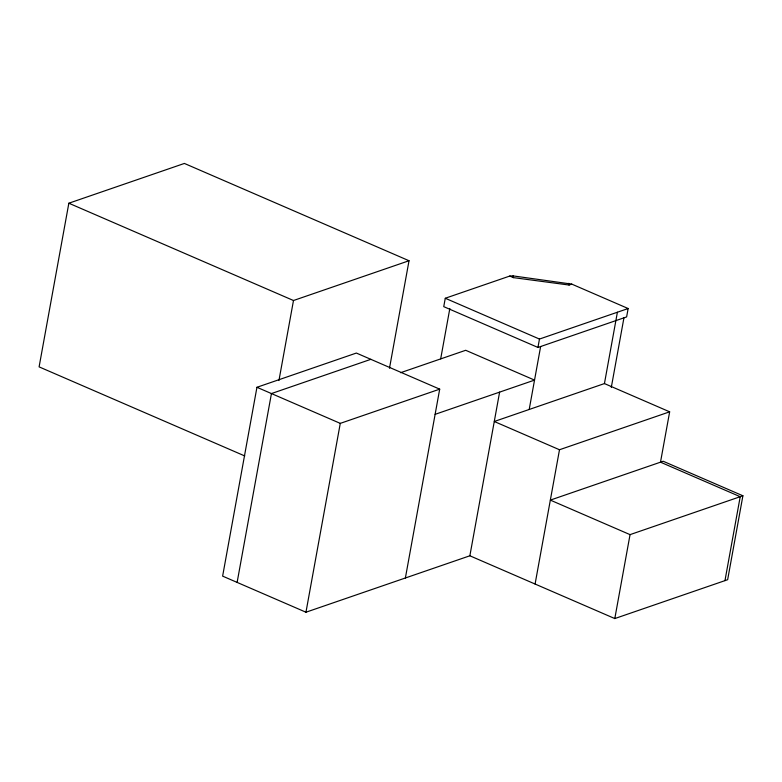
<?xml version="1.0" encoding="UTF-8"?>
<svg xmlns="http://www.w3.org/2000/svg" width="782" height="782" viewBox="0 0 782 782"><rect width="100%" height="100%" fill="white"/><g stroke="black" fill="none" stroke-linecap="round" stroke-linejoin="round"><path stroke-width="1.17" d="M389.485 368.254L409.025 260.738L184.386 163.438L68.845 203.212L39.1 366.875L244.746 455.945M405.379 577.996L439.699 389.153L356.357 353.053L256.946 387.286L222.626 576.129L305.958 612.218L469.865 555.787L614.799 618.562L727.651 579.706L742.9 495.778L663.185 461.253L550.332 500.109L630.048 534.634L742.9 495.778M237.122 582.404L271.442 393.561L370.854 359.329M278.939 380.551L293.485 300.513L409.025 260.738M305.958 612.218L340.278 423.375L439.699 389.153M445.271 298.255L443.746 306.652L537.948 347.452L626.617 316.925L628.151 308.528L571.769 284.11L513.09 275.899L509.756 276.056L445.271 298.255L539.472 339.056L628.151 308.528M440.686 358.85L449.836 308.489M469.865 555.787L499.61 392.124M537.948 347.452L539.472 339.056M529.199 409.475L540.636 346.524M535.083 584.037L559.492 449.748L669.656 411.821L660.497 462.182L740.212 496.707L724.963 580.635M559.492 449.748L494.273 421.498L604.437 383.571L617.399 312.233M611.299 387.393L623.938 317.854M614.799 618.562L630.048 534.634M509.756 276.056L513.383 277.62L569.081 285.039L571.769 284.11M400.56 372.711L465.701 350.287L534.536 380.101L435.124 414.333M604.437 383.571L669.656 411.821M68.845 203.212L293.485 300.513M256.946 387.286L340.278 423.375M568.788 283.319L569.081 285.039M513.09 275.899L513.383 277.62"/></g></svg>
